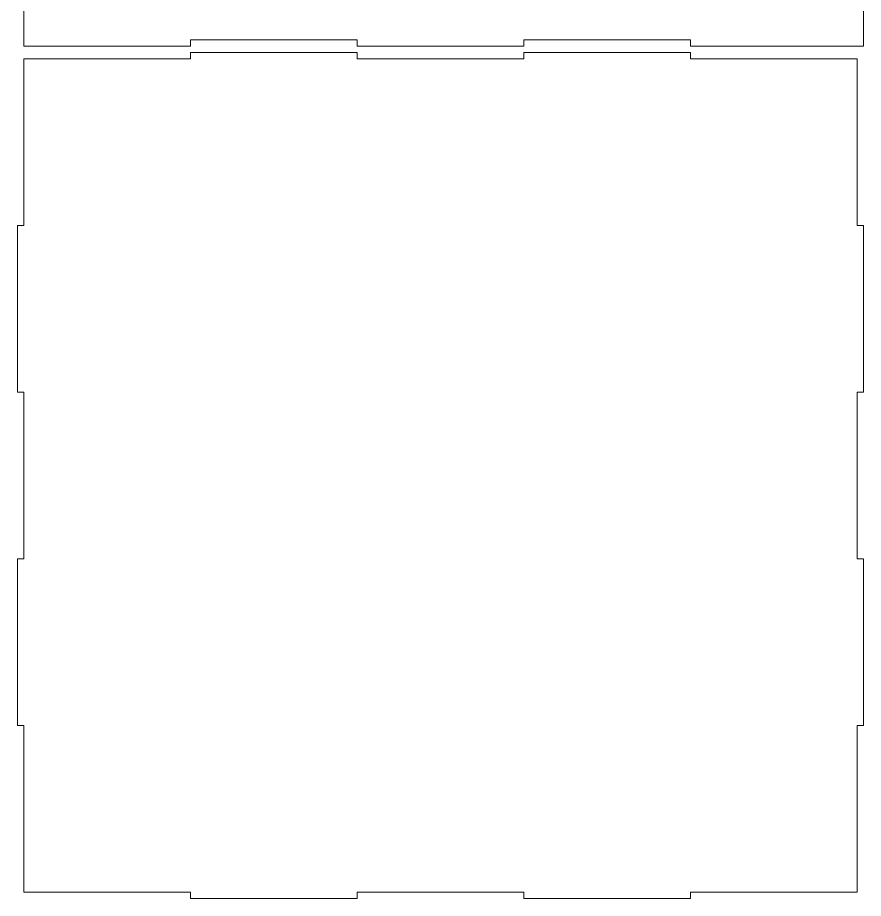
# Model space of a CAD drawing. Header units: centimetres. Extents: x -198 to 198, y -41 to 41.
# Drawn here: x 9.39 to 49.39, y -41.25 to 0.4 of the extents above; entities that cross this region are included whole.
import ezdxf

# ---------------------------------------------------------------- set-up
doc = ezdxf.new("R2010")
doc.units = ezdxf.units.CM
doc.header["$MEASUREMENT"] = 0
doc.layers.add('Camada 1', color=7, linetype='Continuous')

msp = doc.modelspace()

# ---------------------------------------------------------------- linework, layer by layer
at = {"layer": 'Camada 1', "color": 250, "lineweight": 9}
for points, knots in [([(49.39377, 11.05), (49.39377, 11.05), (9.69377, 11.05), (9.69377, 11.05), (9.69377, 11.05), (9.69377, 11.05), (9.69377, 7.05), (9.69377, 7.05), (9.69377, 7.05), (9.69377, 7.05), (9.39377, 7.05), (9.39377, 7.05), (9.39377, 7.05), (9.39377, 7.05), (9.39377, 3.05), (9.39377, 3.05), (9.39377, 3.05), (9.39377, 3.05), (9.69377, 3.05), (9.69377, 3.05), (9.69377, 3.05), (9.69377, 3.05), (9.69377, -0.95), (9.69377, -0.95), (9.69377, -0.95), (9.69377, -0.95), (17.57377, -0.95), (17.57377, -0.95), (17.57377, -0.95), (17.57377, -0.95), (17.57377, -0.65), (17.57377, -0.65), (17.57377, -0.65), (17.57377, -0.65), (25.45377, -0.65), (25.45377, -0.65), (25.45377, -0.65), (25.45377, -0.65), (25.45377, -0.95), (25.45377, -0.95), (25.45377, -0.95), (25.45377, -0.95), (33.33377, -0.95), (33.33377, -0.95), (33.33377, -0.95), (33.33377, -0.95), (33.33377, -0.65), (33.33377, -0.65), (33.33377, -0.65), (33.33377, -0.65), (41.21377, -0.65), (41.21377, -0.65), (41.21377, -0.65), (41.21377, -0.65), (41.21377, -0.95), (41.21377, -0.95), (41.21377, -0.95), (41.21377, -0.95), (49.39377, -0.95), (49.39377, -0.95), (49.39377, -0.95), (49.39377, -0.95), (49.39377, 3.05), (49.39377, 3.05), (49.39377, 3.05), (49.39377, 3.05), (49.09377, 3.05), (49.09377, 3.05), (49.09377, 3.05), (49.09377, 3.05), (49.09377, 7.05), (49.09377, 7.05), (49.09377, 7.05), (49.09377, 7.05), (49.39377, 7.05), (49.39377, 7.05), (49.39377, 7.05), (49.39377, 7.05), (49.39377, 11.05), (49.39377, 11.05)], [0, 0, 0, 0, 0.04761905, 0.04761905, 0.04761905, 0.04761905, 0.0952381, 0.0952381, 0.0952381, 0.0952381, 0.14285714, 0.14285714, 0.14285714, 0.14285714, 0.19047619, 0.19047619, 0.19047619, 0.19047619, 0.23809524, 0.23809524, 0.23809524, 0.23809524, 0.28571429, 0.28571429, 0.28571429, 0.28571429, 0.33333333, 0.33333333, 0.33333333, 0.33333333, 0.38095238, 0.38095238, 0.38095238, 0.38095238, 0.42857143, 0.42857143, 0.42857143, 0.42857143, 0.47619048, 0.47619048, 0.47619048, 0.47619048, 0.52380952, 0.52380952, 0.52380952, 0.52380952, 0.57142857, 0.57142857, 0.57142857, 0.57142857, 0.61904762, 0.61904762, 0.61904762, 0.61904762, 0.66666667, 0.66666667, 0.66666667, 0.66666667, 0.71428571, 0.71428571, 0.71428571, 0.71428571, 0.76190476, 0.76190476, 0.76190476, 0.76190476, 0.80952381, 0.80952381, 0.80952381, 0.80952381, 0.85714286, 0.85714286, 0.85714286, 0.85714286, 0.9047619, 0.9047619, 0.9047619, 0.9047619, 1, 1, 1, 1]), ([(9.69377, -33.07), (9.69377, -33.07), (9.69377, -40.95), (9.69377, -40.95), (9.69377, -40.95), (9.69377, -40.95), (17.57377, -40.95), (17.57377, -40.95), (17.57377, -40.95), (17.57377, -40.95), (17.57377, -41.25), (17.57377, -41.25), (17.57377, -41.25), (17.57377, -41.25), (25.45377, -41.25), (25.45377, -41.25), (25.45377, -41.25), (25.45377, -41.25), (25.45377, -40.95), (25.45377, -40.95), (25.45377, -40.95), (25.45377, -40.95), (33.33377, -40.95), (33.33377, -40.95), (33.33377, -40.95), (33.33377, -40.95), (33.33377, -41.25), (33.33377, -41.25), (33.33377, -41.25), (33.33377, -41.25), (41.21377, -41.25), (41.21377, -41.25), (41.21377, -41.25), (41.21377, -41.25), (41.21377, -40.95), (41.21377, -40.95), (41.21377, -40.95), (41.21377, -40.95), (49.09377, -40.95), (49.09377, -40.95), (49.09377, -40.95), (49.09377, -40.95), (49.09377, -33.07), (49.09377, -33.07), (49.09377, -33.07), (49.09377, -33.07), (49.39377, -33.07), (49.39377, -33.07), (49.39377, -33.07), (49.39377, -33.07), (49.39377, -25.19), (49.39377, -25.19), (49.39377, -25.19), (49.39377, -25.19), (49.09377, -25.19), (49.09377, -25.19), (49.09377, -25.19), (49.09377, -25.19), (49.09377, -17.31), (49.09377, -17.31), (49.09377, -17.31), (49.09377, -17.31), (49.39377, -17.31), (49.39377, -17.31), (49.39377, -17.31), (49.39377, -17.31), (49.39377, -9.43), (49.39377, -9.43), (49.39377, -9.43), (49.39377, -9.43), (49.09377, -9.43), (49.09377, -9.43), (49.09377, -9.43), (49.09377, -9.43), (49.09377, -1.55), (49.09377, -1.55), (49.09377, -1.55), (49.09377, -1.55), (41.21377, -1.55), (41.21377, -1.55), (41.21377, -1.55), (41.21377, -1.55), (41.21377, -1.25), (41.21377, -1.25), (41.21377, -1.25), (41.21377, -1.25), (33.33377, -1.25), (33.33377, -1.25), (33.33377, -1.25), (33.33377, -1.25), (33.33377, -1.55), (33.33377, -1.55), (33.33377, -1.55), (33.33377, -1.55), (25.45377, -1.55), (25.45377, -1.55), (25.45377, -1.55), (25.45377, -1.55), (25.45377, -1.25), (25.45377, -1.25), (25.45377, -1.25), (25.45377, -1.25), (17.57377, -1.25), (17.57377, -1.25), (17.57377, -1.25), (17.57377, -1.25), (17.57377, -1.55), (17.57377, -1.55), (17.57377, -1.55), (17.57377, -1.55), (9.69377, -1.55), (9.69377, -1.55), (9.69377, -1.55), (9.69377, -1.55), (9.69377, -9.43), (9.69377, -9.43), (9.69377, -9.43), (9.69377, -9.43), (9.39377, -9.43), (9.39377, -9.43), (9.39377, -9.43), (9.39377, -9.43), (9.39377, -17.31), (9.39377, -17.31), (9.39377, -17.31), (9.39377, -17.31), (9.69377, -17.31), (9.69377, -17.31), (9.69377, -17.31), (9.69377, -17.31), (9.69377, -25.19), (9.69377, -25.19), (9.69377, -25.19), (9.69377, -25.19), (9.39377, -25.19), (9.39377, -25.19), (9.39377, -25.19), (9.39377, -25.19), (9.39377, -33.07), (9.39377, -33.07), (9.39377, -33.07), (9.39377, -33.07), (9.69377, -33.07), (9.69377, -33.07)], [0, 0, 0, 0, 0.02702703, 0.02702703, 0.02702703, 0.02702703, 0.05405405, 0.05405405, 0.05405405, 0.05405405, 0.08108108, 0.08108108, 0.08108108, 0.08108108, 0.10810811, 0.10810811, 0.10810811, 0.10810811, 0.13513514, 0.13513514, 0.13513514, 0.13513514, 0.16216216, 0.16216216, 0.16216216, 0.16216216, 0.18918919, 0.18918919, 0.18918919, 0.18918919, 0.21621622, 0.21621622, 0.21621622, 0.21621622, 0.24324324, 0.24324324, 0.24324324, 0.24324324, 0.27027027, 0.27027027, 0.27027027, 0.27027027, 0.2972973, 0.2972973, 0.2972973, 0.2972973, 0.32432432, 0.32432432, 0.32432432, 0.32432432, 0.35135135, 0.35135135, 0.35135135, 0.35135135, 0.37837838, 0.37837838, 0.37837838, 0.37837838, 0.40540541, 0.40540541, 0.40540541, 0.40540541, 0.43243243, 0.43243243, 0.43243243, 0.43243243, 0.45945946, 0.45945946, 0.45945946, 0.45945946, 0.48648649, 0.48648649, 0.48648649, 0.48648649, 0.51351351, 0.51351351, 0.51351351, 0.51351351, 0.54054054, 0.54054054, 0.54054054, 0.54054054, 0.56756757, 0.56756757, 0.56756757, 0.56756757, 0.59459459, 0.59459459, 0.59459459, 0.59459459, 0.62162162, 0.62162162, 0.62162162, 0.62162162, 0.64864865, 0.64864865, 0.64864865, 0.64864865, 0.67567568, 0.67567568, 0.67567568, 0.67567568, 0.7027027, 0.7027027, 0.7027027, 0.7027027, 0.72972973, 0.72972973, 0.72972973, 0.72972973, 0.75675676, 0.75675676, 0.75675676, 0.75675676, 0.78378378, 0.78378378, 0.78378378, 0.78378378, 0.81081081, 0.81081081, 0.81081081, 0.81081081, 0.83783784, 0.83783784, 0.83783784, 0.83783784, 0.86486486, 0.86486486, 0.86486486, 0.86486486, 0.89189189, 0.89189189, 0.89189189, 0.89189189, 0.91891892, 0.91891892, 0.91891892, 0.91891892, 0.94594595, 0.94594595, 0.94594595, 0.94594595, 1, 1, 1, 1])]:
    msp.add_open_spline(points, degree=3, knots=knots, dxfattribs=at)

doc.saveas('drawing.dxf')
